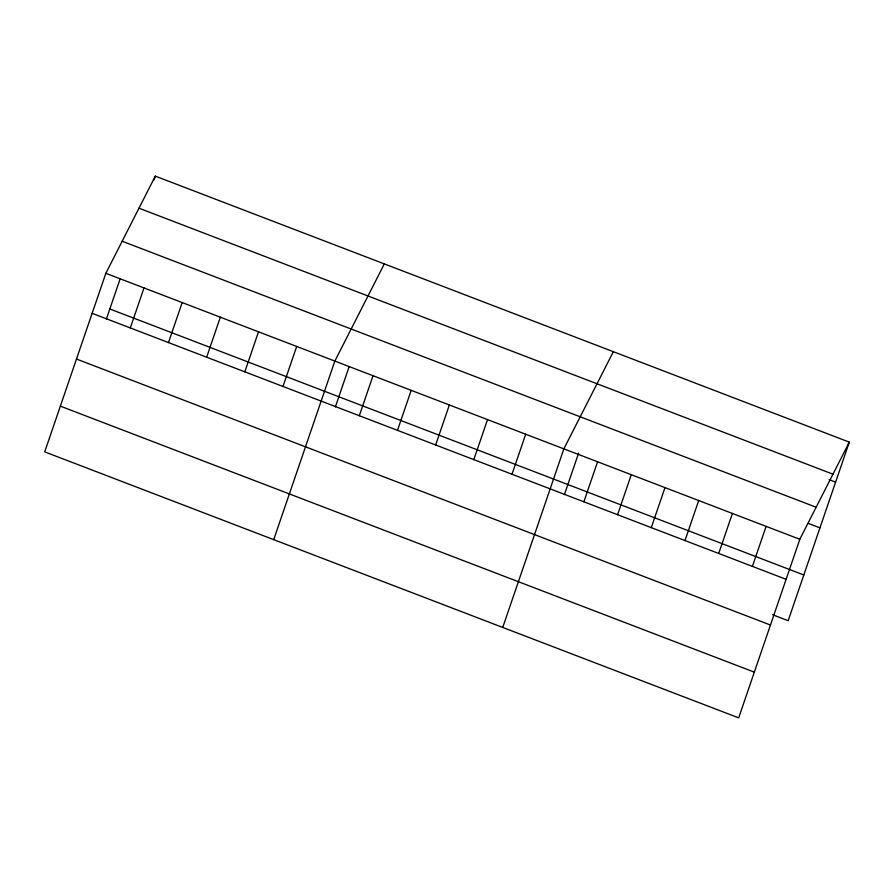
<?xml version="1.0" encoding="UTF-8"?>
<svg xmlns="http://www.w3.org/2000/svg" width="894" height="894" viewBox="0 0 894 894"><rect width="100%" height="100%" fill="white"/><g stroke="black" fill="none" stroke-linecap="round" stroke-linejoin="round"><path stroke-width="1.34" d="M105.838 273.307L44.7 451.872L738.679 717.871L799.817 539.294L849.3 442.128L155.321 176.129L105.838 273.307L799.817 539.294M106.352 319.136L120.142 278.883M153.992 180.007L155.321 176.129M130.312 327.942L144.012 287.935M168.474 342.57L182.175 302.563M206.648 357.198L220.349 317.191M244.811 371.826L258.511 331.819M282.985 386.465L296.685 346.447M273.709 539.652L334.848 361.075L384.331 263.909M335.373 406.915L349.152 366.663M359.321 415.721L373.022 375.715M397.495 430.349L411.195 390.343M435.657 444.977L449.358 404.971M473.831 459.605L487.532 419.599M511.994 474.233L525.694 434.227M502.73 627.432L563.868 448.855L613.351 351.688M564.382 494.695L578.619 453.124M583.871 501.791L597.572 461.773M617.586 514.709L631.276 474.703M651.29 527.628L664.991 487.621M684.994 540.546L698.695 500.539M718.709 553.464L732.409 513.458M752.413 566.383L766.113 526.376M849.3 442.128L788.162 620.693L772.606 614.737M138.995 208.201L832.973 474.189M829.118 479.653L835.599 482.134M122.165 241.235L816.144 507.233M808.277 523.392L819.943 527.862M109.839 308.978L803.818 574.976M92.138 313.313L786.117 579.312M76.482 359.042L770.46 625.029M60.356 406.144L754.335 672.143"/></g></svg>
